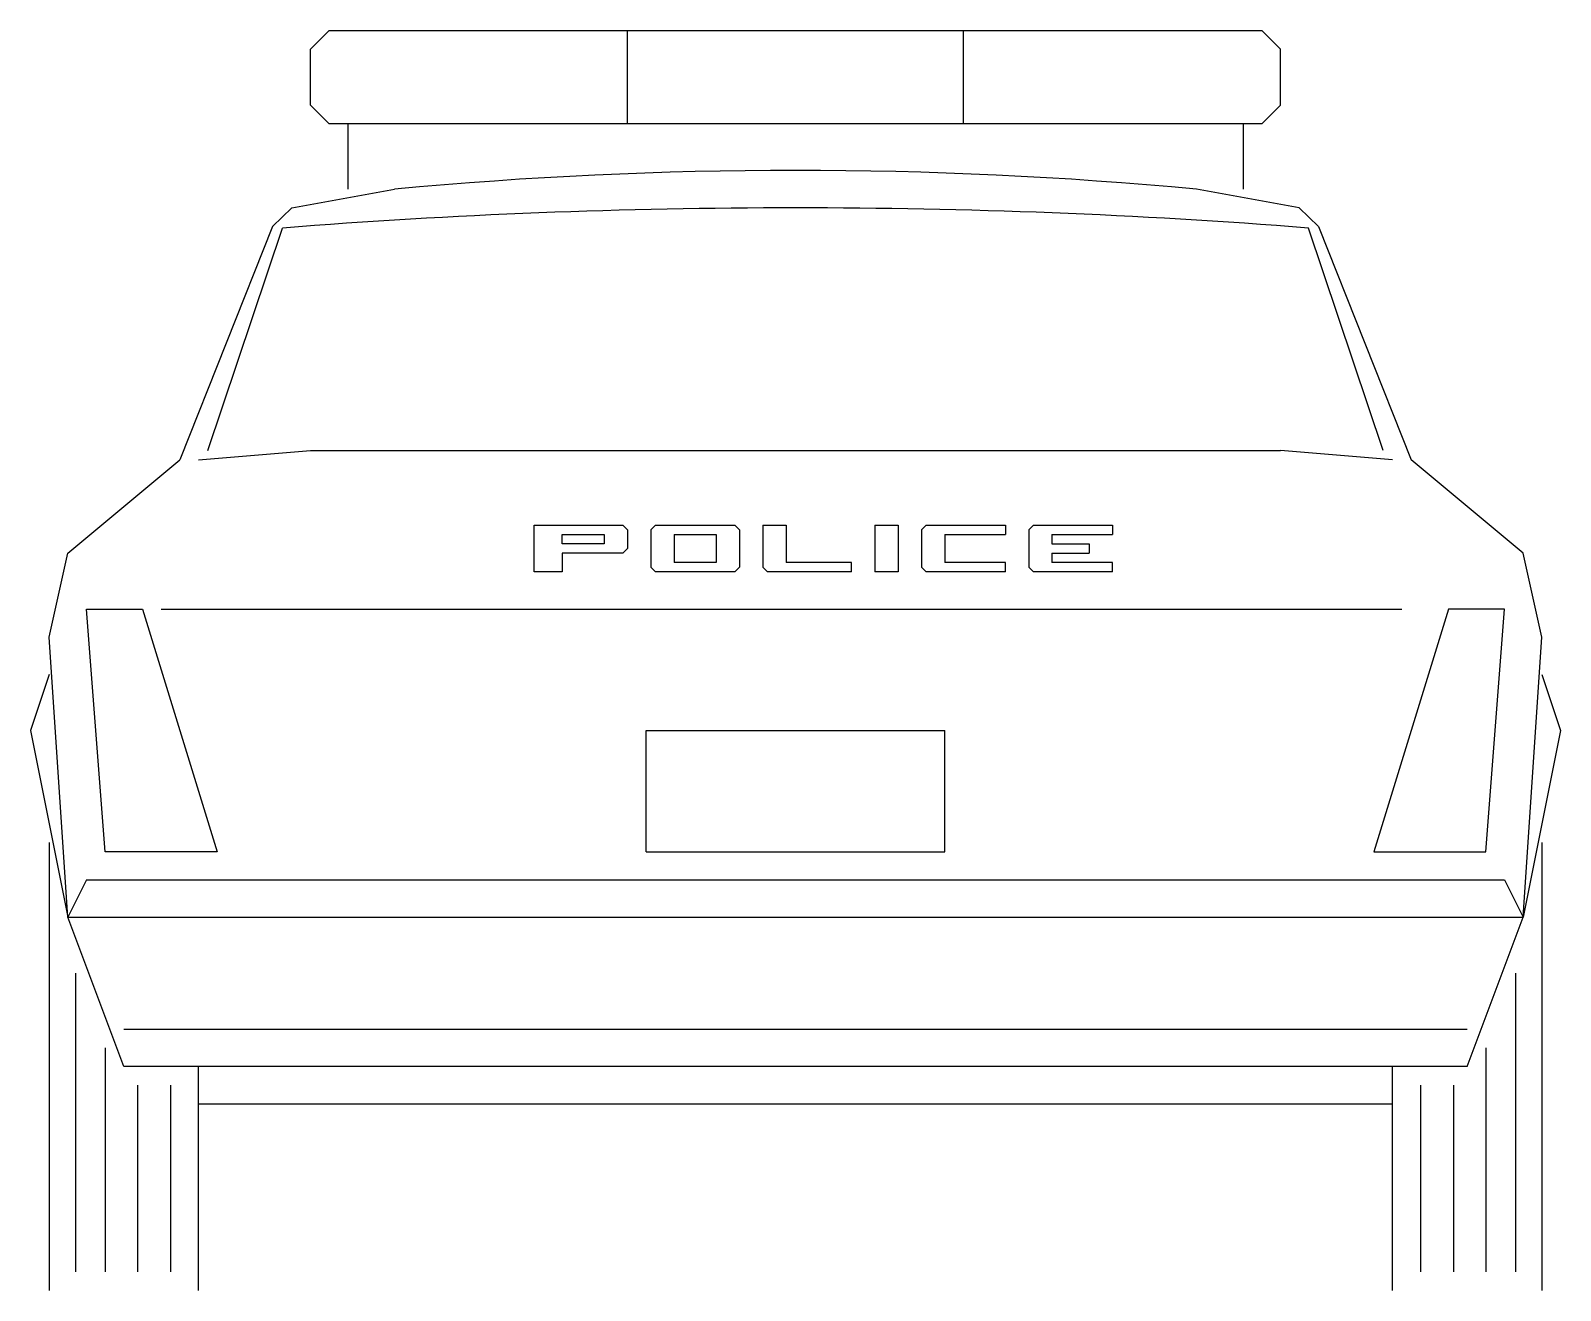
# Model space of a CAD drawing. Extents: x 0 to 2.08, y 0 to 1.71.
import ezdxf

# ---------------------------------------------------------------- set-up
doc = ezdxf.new("R2010")
doc.units = 0
doc.layers.get('0').update_dxf_attribs({"linetype": 'CONTINUOUS'})
doc.layers.add('CAR_DTL', color=7, linetype='CONTINUOUS')

msp = doc.modelspace()

# ---------------------------------------------------------------- linework, layer by layer
at = {"color": 0, "linetype": 'BYBLOCK'}
for p, q in [((0.381, 1.6891), (0.4064, 1.7145)), ((0.4064, 1.7145), (1.6764, 1.7145)), ((0.8128, 1.5875), (0.8128, 1.7145)), ((1.27, 1.5875), (1.27, 1.7145)), ((1.7018, 1.6891), (1.6764, 1.7145)), ((0.381, 1.6129), (0.381, 1.6891)), ((1.7018, 1.6129), (1.7018, 1.6891)), ((0.4064, 1.5875), (0.381, 1.6129)), ((1.6764, 1.5875), (1.7018, 1.6129)), ((1.6764, 1.5875), (0.4064, 1.5875)), ((0.4318, 1.5875), (0.4318, 1.4986)), ((1.651, 1.5875), (1.651, 1.4986)), ((0.3556, 1.4732), (0.4953, 1.4986)), ((1.7272, 1.4732), (1.5875, 1.4986)), ((0.3294, 1.4478), (0.3556, 1.4732)), ((1.7534, 1.4478), (1.7272, 1.4732)), ((0.3294, 1.4478), (0.2032, 1.1303)), ((0.2413, 1.143), (0.3428, 1.4458)), ((1.8415, 1.143), (1.74, 1.4458)), ((1.7534, 1.4478), (1.8796, 1.1303)), ((0.0508, 1.0033), (0.2032, 1.1303)), ((0.2286, 1.1303), (0.381, 1.143)), ((0.381, 1.143), (1.7018, 1.143)), ((1.8542, 1.1303), (1.7018, 1.143)), ((2.032, 1.0033), (1.8796, 1.1303)), ((0.6858, 1.0414), (0.8065, 1.0414)), ((0.6858, 0.9779), (0.6858, 1.0414)), ((0.8065, 1.0414), (0.8128, 1.0351)), ((0.8509, 1.0414), (0.8445, 1.0351)), ((0.8509, 1.0414), (0.9588, 1.0414)), ((0.9588, 1.0414), (0.9652, 1.0351)), ((0.997, 1.0414), (0.997, 0.9842)), ((0.997, 1.0414), (1.0287, 1.0414)), ((1.0287, 1.0414), (1.0287, 0.9906)), ((1.1494, 1.0414), (1.1494, 0.9779)), ((1.1494, 1.0414), (1.1811, 1.0414)), ((1.1811, 1.0414), (1.1811, 0.9779)), ((1.2192, 1.0414), (1.2128, 1.0351)), ((1.2192, 1.0414), (1.3272, 1.0414)), ((1.3272, 1.0414), (1.3272, 1.0287)), ((1.3653, 1.0414), (1.3589, 1.0351)), ((1.3653, 1.0414), (1.4732, 1.0414)), ((1.4732, 1.0414), (1.4732, 1.0287)), ((0.7239, 1.016), (0.7239, 1.0287)), ((0.7239, 1.0287), (0.7811, 1.0287)), ((0.7811, 1.0287), (0.7811, 1.016)), ((0.8128, 1.0351), (0.8128, 1.0096)), ((0.8445, 1.0351), (0.8445, 0.9842)), ((0.8763, 1.0287), (0.8763, 0.9906)), ((0.8763, 1.0287), (0.9335, 1.0287)), ((0.9335, 1.0287), (0.9335, 0.9906)), ((0.9652, 1.0351), (0.9652, 0.9842)), ((1.2128, 1.0351), (1.2128, 0.9842)), ((1.2446, 1.0287), (1.2446, 0.9906)), ((1.2446, 1.0287), (1.3272, 1.0287)), ((1.3589, 1.0351), (1.3589, 0.9842)), ((1.3906, 1.0287), (1.4732, 1.0287)), ((1.3906, 1.0287), (1.3906, 1.016)), ((0.0254, 0.889), (0.0508, 1.0033)), ((0.7811, 1.016), (0.7239, 1.016)), ((0.7239, 1.0033), (0.7239, 0.9779)), ((0.8065, 1.0033), (0.7239, 1.0033)), ((0.8128, 1.0096), (0.8065, 1.0033)), ((1.3906, 1.016), (1.4414, 1.016)), ((1.3906, 1.0033), (1.4414, 1.0033)), ((1.3906, 1.0033), (1.3906, 0.9906)), ((1.4414, 1.016), (1.4414, 1.0033)), ((2.0574, 0.889), (2.032, 1.0033)), ((0.8445, 0.9842), (0.8509, 0.9779)), ((0.9335, 0.9906), (0.8763, 0.9906)), ((0.9652, 0.9842), (0.9588, 0.9779)), ((0.997, 0.9842), (1.0033, 0.9779)), ((1.1176, 0.9906), (1.0287, 0.9906)), ((1.1176, 0.9779), (1.1176, 0.9906)), ((1.2128, 0.9842), (1.2192, 0.9779)), ((1.3272, 0.9906), (1.2446, 0.9906)), ((1.3272, 0.9779), (1.3272, 0.9906)), ((1.3589, 0.9842), (1.3653, 0.9779)), ((1.4732, 0.9906), (1.3906, 0.9906)), ((1.4732, 0.9779), (1.4732, 0.9906)), ((0.7239, 0.9779), (0.6858, 0.9779)), ((0.9588, 0.9779), (0.8509, 0.9779)), ((1.1176, 0.9779), (1.0033, 0.9779)), ((1.1811, 0.9779), (1.1494, 0.9779)), ((1.3272, 0.9779), (1.2192, 0.9779)), ((1.4732, 0.9779), (1.3653, 0.9779)), ((0.1016, 0.5969), (0.0762, 0.9271)), ((0.0762, 0.9271), (0.1524, 0.9271)), ((0.1524, 0.9271), (0.254, 0.5969)), ((0.1778, 0.9271), (1.8669, 0.9271)), ((1.9304, 0.9271), (1.8288, 0.5969)), ((2.0066, 0.9271), (1.9304, 0.9271)), ((1.9812, 0.5969), (2.0066, 0.9271)), ((0.0508, 0.508), (0.0254, 0.889)), ((2.032, 0.508), (2.0574, 0.889)), ((0.0254, 0.8382), (0, 0.762)), ((2.0574, 0.8382), (2.0828, 0.762)), ((0, 0.762), (0.0508, 0.508)), ((0.8382, 0.5969), (0.8382, 0.762)), ((0.8382, 0.762), (1.2446, 0.762)), ((1.2446, 0.5969), (1.2446, 0.762)), ((2.0828, 0.762), (2.032, 0.508)), ((0.0254, 0.6096), (0.0254, 0)), ((2.0574, 0.6096), (2.0574, 0)), ((0.254, 0.5969), (0.1016, 0.5969)), ((0.8382, 0.5969), (1.2446, 0.5969)), ((1.8288, 0.5969), (1.9812, 0.5969)), ((0.127, 0.3048), (0.0508, 0.508)), ((1.9558, 0.3048), (2.032, 0.508)), ((1.9558, 0.3048), (0.127, 0.3048)), ((0.2286, 0), (0.2286, 0.3048)), ((1.8542, 0), (1.8542, 0.3048)), ((0.2286, 0.254), (1.8542, 0.254))]:
    msp.add_line(p, q, dxfattribs=at)
for centre, radius, start, end in [((1.0414, -4.312), 5.8362, 84.63093, 95.36907), ((1.0414, -7.4571), 8.9303, 85.51349, 94.48651)]:
    msp.add_arc(centre, radius, start, end, dxfattribs=at)
at = {"layer": 'CAR_DTL'}
for p, q in [((0.0762, 0.5588), (0.0508, 0.508)), ((0.0762, 0.5588), (2.0066, 0.5588)), ((2.0066, 0.5588), (2.032, 0.508)), ((0.0508, 0.508), (2.032, 0.508)), ((0.061, 0.4318), (0.061, 0.0254)), ((2.0218, 0.4318), (2.0218, 0.0254)), ((0.127, 0.3556), (1.9558, 0.3556)), ((0.1016, 0.3302), (0.1016, 0.0254)), ((1.9812, 0.3302), (1.9812, 0.0254)), ((0.1457, 0.2794), (0.1457, 0.0254)), ((0.1903, 0.2794), (0.1903, 0.0254)), ((1.8925, 0.2794), (1.8925, 0.0254)), ((1.9371, 0.2794), (1.9371, 0.0254))]:
    msp.add_line(p, q, dxfattribs=at)

doc.saveas('drawing.dxf')
